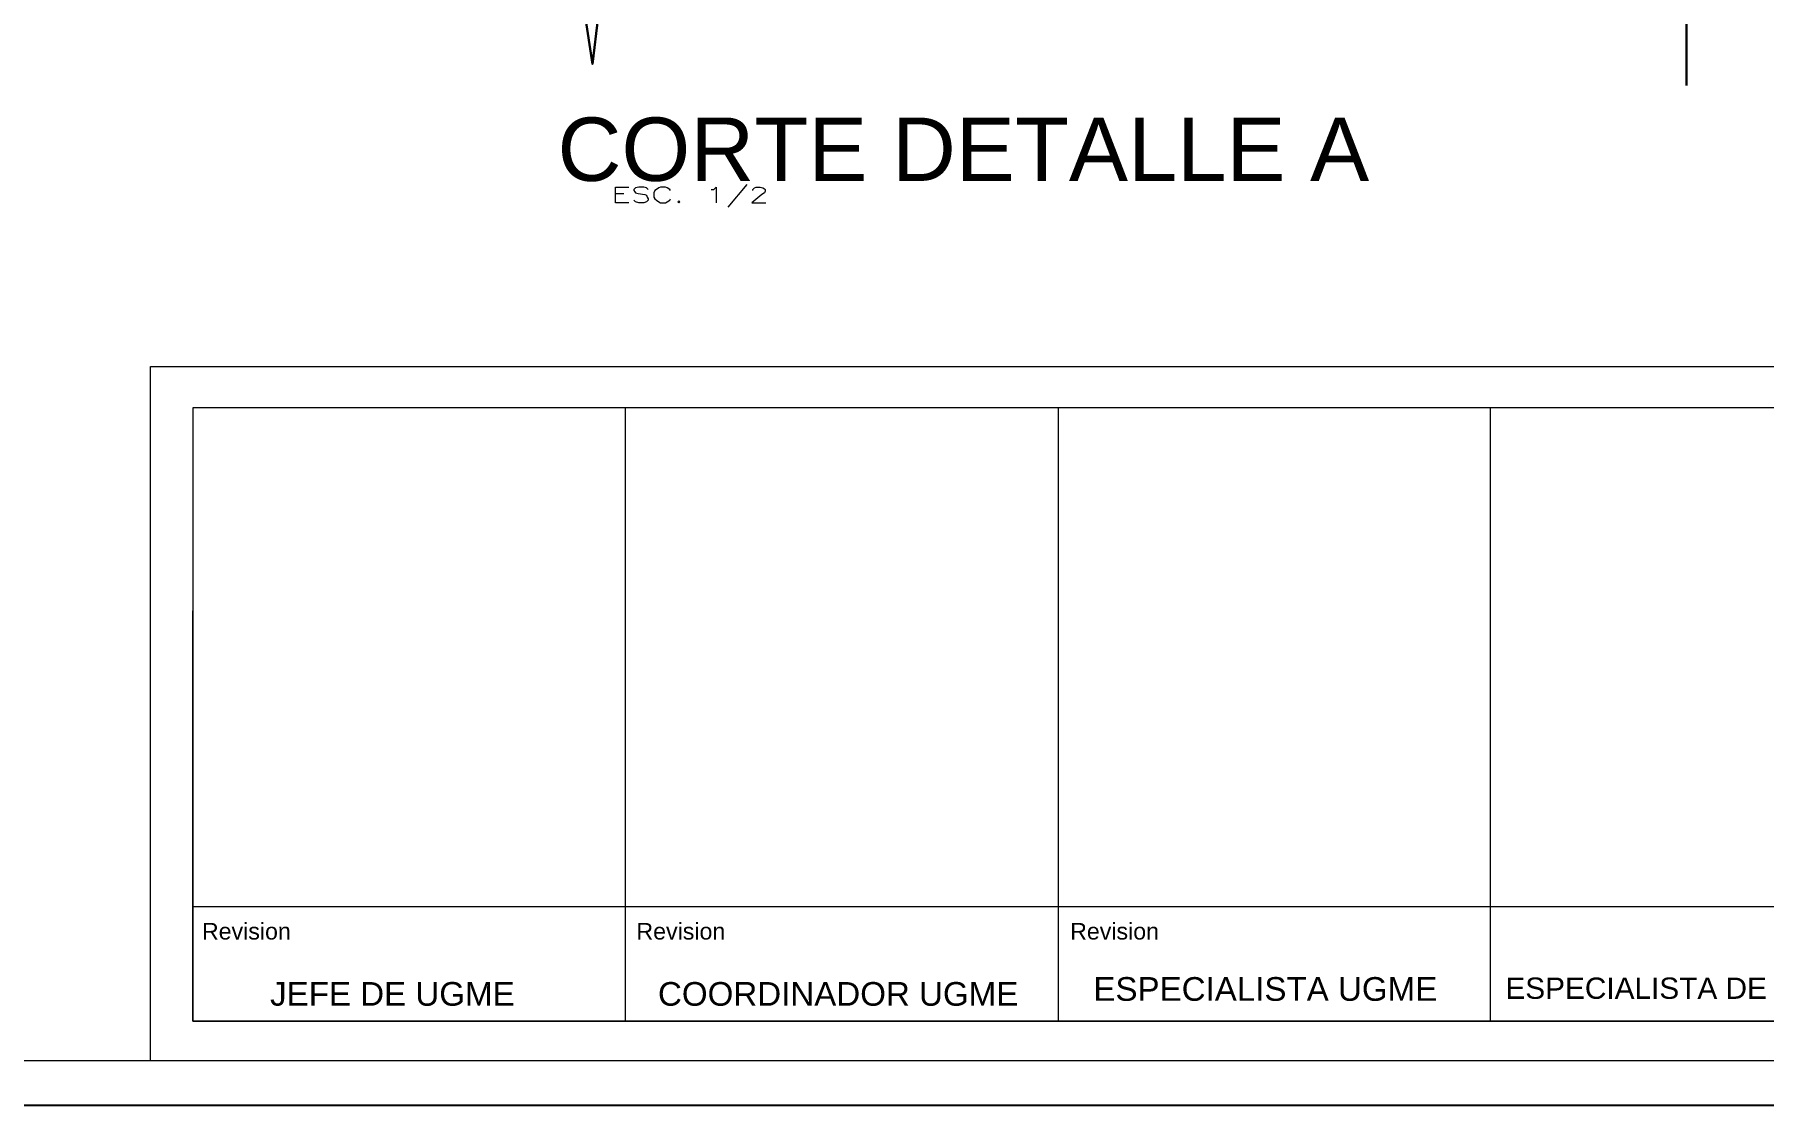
# Model space of a CAD drawing. Header units: inches. Extents: x 0.01 to 5.3, y 0.05 to 3.43.
# Drawn here: x 2.881 to 4.005, y 0.051 to 0.747 of the extents above; entities that cross this region are included whole.
import ezdxf

# ---------------------------------------------------------------- set-up
doc = ezdxf.new("R2010")
doc.units = ezdxf.units.IN
doc.header["$MEASUREMENT"] = 0
for name, color, linetype in [('PDF_PDF_PDF8_0', 7, 'Continuous'), ('PDF_PDF_PDF8_COTAS', 7, 'Continuous'), ('PDF_PDF_PDF8_TEXTO', 7, 'Continuous'), ('PDF_Texto', 7, 'Continuous')]:
    doc.layers.add(name, color=color, linetype=linetype)
doc.layers.add('PDF_PDF_PDF8_LINEAS COMPLEMENTARIAS', color=7, linetype='Continuous', true_color=0x7f7f7f)
doc.styles.add('PDF Arial', font='arial.ttf')

msp = doc.modelspace()

# ---------------------------------------------------------------- linework, layer by layer
msp.add_lwpolyline([(0.0098, 3.4311), (5.3021, 3.4311), (5.3021, 0.051), (0.0098, 0.051)], close=True)
at = {"layer": 'PDF_PDF_PDF8_0', "lineweight": 30}
msp.add_lwpolyline([(3.955, 0.7139), (3.955, 1.2809), (3.9107, 1.289)], dxfattribs=at)
at = {"layer": 'PDF_PDF_PDF8_COTAS', "lineweight": 5}
for points in [[(0.0378, 3.4128), (5.2769, 3.4128), (5.2769, 0.0799), (0.0378, 0.0799)], [(2.9565, 0.5314), (5.2769, 0.5314), (5.2769, 0.0799), (2.9565, 0.0799)], [(2.9565, 0.5314), (5.2769, 0.5314), (5.2769, 0.0799), (2.9565, 0.0799)]]:
    msp.add_lwpolyline(points, close=True, dxfattribs=at)
at = {"layer": 'PDF_PDF_PDF8_COTAS', "lineweight": 30}
msp.add_lwpolyline([(3.1061, 0.7587), (3.2243, 0.7587), (3.2324, 0.8035), (3.2438, 0.7279), (3.2476, 0.7587), (3.3723, 0.7587)], dxfattribs=at)
at = {"layer": 'PDF_PDF_PDF8_LINEAS COMPLEMENTARIAS', "lineweight": 5}
for points in [[(3.2654, 0.1058), (2.984, 0.1058), (4.1089, 0.1058), (4.1089, 0.5044), (2.984, 0.5044), (2.984, 0.1058), (2.984, 0.3726)], [(3.5467, 0.1058), (3.2654, 0.1058), (3.2654, 0.5044)], [(3.8275, 0.1058), (3.5467, 0.1058), (3.5467, 0.5044)], [(4.1089, 0.1058), (3.8275, 0.1058), (3.8275, 0.5044)], [(2.984, 0.1804), (3.2654, 0.1804), (3.5467, 0.1804), (3.8275, 0.1804), (4.1089, 0.1804)]]:
    msp.add_lwpolyline(points, dxfattribs=at)
at = {"layer": 'PDF_PDF_PDF8_TEXTO', "lineweight": 18}
for points in [[(3.2675, 0.6377), (3.2589, 0.6377), (3.2589, 0.648), (3.2675, 0.648)], [(3.2589, 0.6437), (3.2643, 0.6437)], [(3.28, 0.6464), (3.2789, 0.6475), (3.2773, 0.648), (3.274, 0.648), (3.2719, 0.6475), (3.2708, 0.6464), (3.2708, 0.6458), (3.2713, 0.6448), (3.2719, 0.6442), (3.2735, 0.6437), (3.2778, 0.6431), (3.2789, 0.6426), (3.2794, 0.6415), (3.28, 0.6404), (3.28, 0.6394), (3.2789, 0.6383), (3.2773, 0.6377), (3.274, 0.6377), (3.2719, 0.6383), (3.2708, 0.6394)], [(3.2945, 0.6458), (3.294, 0.6464), (3.2924, 0.6475), (3.2913, 0.648), (3.2881, 0.648), (3.287, 0.6475), (3.2854, 0.6464), (3.2843, 0.6458), (3.2837, 0.6442), (3.2837, 0.6415), (3.2843, 0.6404), (3.2854, 0.6394), (3.287, 0.6383), (3.2881, 0.6377), (3.2913, 0.6377), (3.2924, 0.6383), (3.294, 0.6394), (3.2945, 0.6404)], [(3.321, 0.6464), (3.3226, 0.6464), (3.3242, 0.648), (3.3242, 0.6377)], [(3.3442, 0.6496), (3.3318, 0.635)], [(3.348, 0.6458), (3.348, 0.6464), (3.3485, 0.6469), (3.3491, 0.6475), (3.3502, 0.648), (3.3529, 0.648), (3.3545, 0.6475), (3.3556, 0.6469), (3.3561, 0.6464), (3.3561, 0.6453), (3.3556, 0.6442), (3.3539, 0.6431), (3.3475, 0.6377), (3.3566, 0.6377)]]:
    msp.add_lwpolyline(points, dxfattribs=at)
msp.add_lwpolyline([(3.2999, 0.6388), (3.2994, 0.6383), (3.2999, 0.6377), (3.3005, 0.6383)], close=True, dxfattribs=at)

# ---------------------------------------------------------------- texts
at = {"layer": 'PDF_Texto', "attachment_point": 7, "style": 'PDF Arial'}
for s, insert, char_height in [('CORTE DETALLE A', (3.2211, 0.6514), 0.04119), ('Revision', (2.99, 0.1587), 0.01078), ('Revision', (3.2724, 0.1587), 0.01078), ('Revision', (3.5543, 0.1587), 0.01078), ('ESPECIALISTA DE DISEÑO', (3.8372, 0.1201), 0.013859), ('JEFE DE UGME', (3.0343, 0.1156), 0.015399), ('COORDINADOR UGME', (3.2864, 0.1156), 0.015399), ('ESPECIALISTA UGME', (3.5694, 0.1188), 0.015399)]:
    msp.add_mtext(s, dxfattribs=dict(at, insert=insert, char_height=char_height))

doc.saveas('drawing.dxf')
